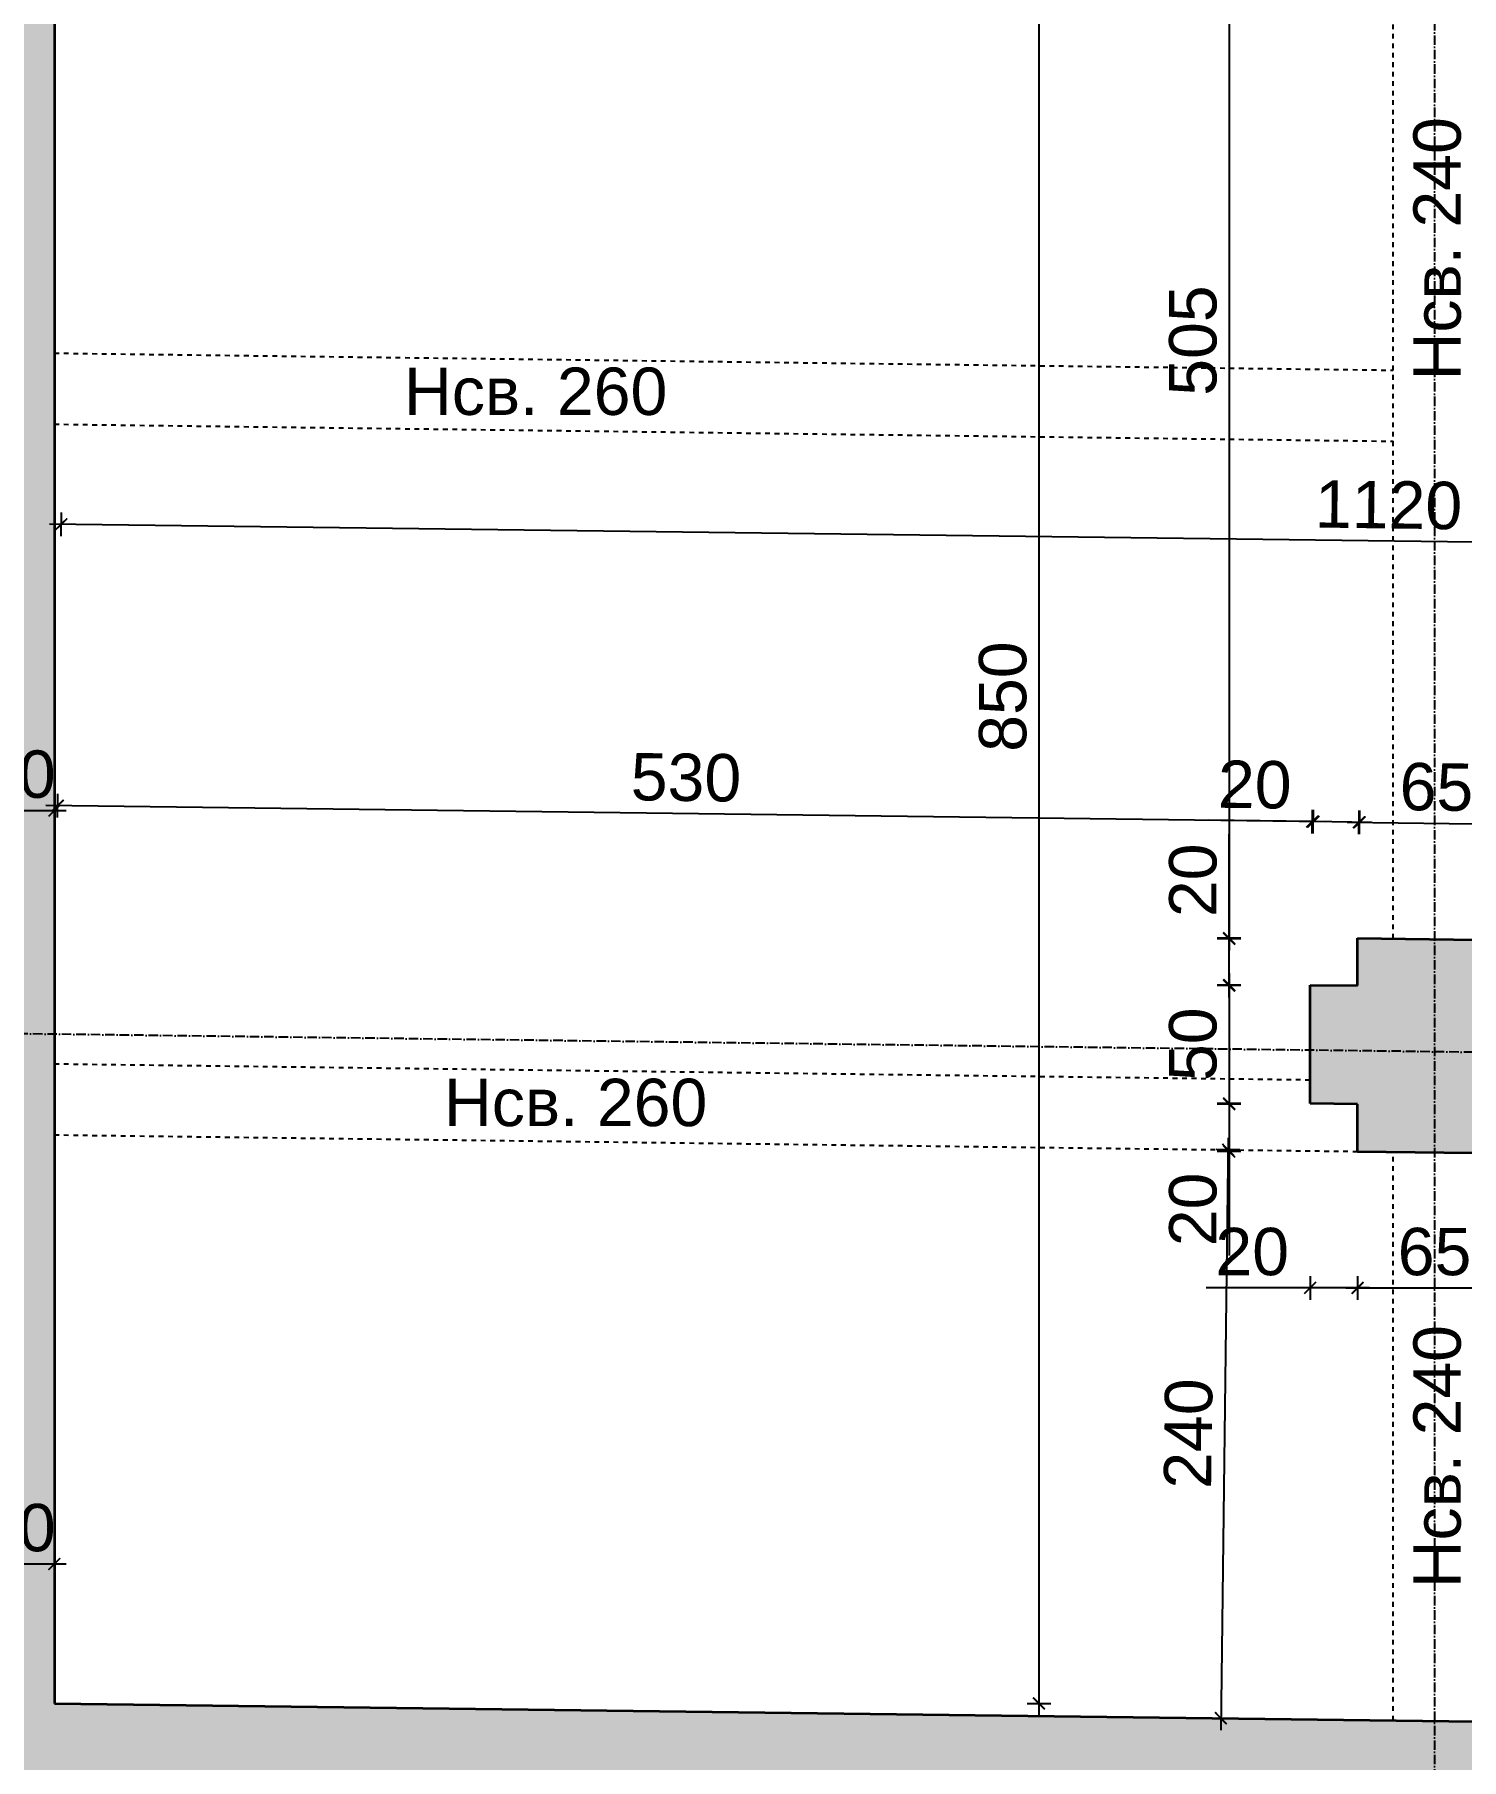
# Model space of a CAD drawing. Header units: inches. Extents: x -72385 to 39588, y -6525 to 66685.
# Drawn here: x -50176 to -49573, y 30176 to 30905 of the extents above; entities that cross this region are included whole.
import ezdxf

# ---------------------------------------------------------------- set-up
doc = ezdxf.new("R2010")
doc.units = ezdxf.units.IN
doc.header["$MEASUREMENT"] = 0
doc.linetypes.add('DashDot', pattern=[0.6, 0.4, -0.1, 0, -0.1])
doc.linetypes.add('Hidden', pattern=[0.4, 0.2, -0.2])
for name, color, linetype, lineweight in [('Надписи Hсв', 252, 'Continuous', 25), ('Надписи коти вътрешни', 252, 'Continuous', 25), ('Оси', 252, 'DashDot', 25), ('Пунктир', 253, 'Hidden', 25), ('Разрезни линии', 7, 'Continuous', 35), ('Щрих стени', 254, 'Continuous', 25)]:
    doc.layers.add(name, color=color, linetype=linetype, lineweight=lineweight)
doc.styles.add('Arial Regular', font='arial.ttf')
doc.styles.get("Standard").update_dxf_attribs({"font": 'arial.ttf'})
doc.dimstyles.new('Annotative', dxfattribs={"dimscale": 0, "dimtxt": 20, "dimasz": 5, "dimexe": 5, "dimexo": 5, "dimgap": 5, "dimtad": 1, "dimdec": 0, "dimzin": 0, "dimdsep": 46, "dimtxsty": 'Standard', "dimblk": 'ARCHTICK', "dimcen": 5, "dimdle": 5, "dimadec": 0, "dimazin": 0, "dimtfac": 1, "dimtdec": 0, "dimtofl": 0, "dimtmove": 0, "dimatfit": 3, "dimldrblk": 'ARCHTICK', "dimfxl": 5, "dimfxlon": 1, "dimtolj": 1, "dimtzin": 0, "dimarcsym": 1})

# ---------------------------------------------------------------- blocks, each defined once
blk = doc.blocks.new('_ArchTick')
at = {"color": 0, "linetype": 'ByBlock', "const_width": 0.15}
blk.add_lwpolyline([(-0.5, -0.5), (0.5, 0.5)], dxfattribs=at)
blk = doc.blocks.new('*D4245')
at = {"layer": 'Defpoints', "color": 0, "ltscale": 50, "transparency": 16777216}
for p in [(-51367.34, 30185.32), (-47202.34, 30132.3), (-47203.44, 30045.66)]:
    blk.add_point(p, dxfattribs=at)
at = {"layer": 'Надписи коти вътрешни', "color": 0, "lineweight": -2, "ltscale": 50, "transparency": 16777216}
for p, q in [((-51368.38, 30103.68), (-51368.5, 30093.68)), ((-51373.44, 30098.74), (-47198.44, 30045.59)), ((-47203.38, 30050.66), (-47203.5, 30040.66))]:
    blk.add_line(p, q, dxfattribs=at)
at = {"layer": 'Надписи коти вътрешни', "color": 0, "lineweight": -2, "ltscale": 50, "transparency": 16777216, "xscale": 5, "yscale": 5, "zscale": 5}
for p, rotation in [((-51368.44, 30098.68), 179.2706286525389), ((-47203.44, 30045.66), 359.2706286525388)]:
    blk.add_blockref('_ArchTick', p, dxfattribs=dict(at, rotation=rotation))
at = {"layer": 'Надписи коти вътрешни', "color": 0, "ltscale": 50, "transparency": 16777216, "insert": (-49285.75, 30087.38), "char_height": 20, "attachment_point": 5, "rotation": 359.27063}
blk.add_mtext('\\A1;4165', dxfattribs=at)
blk = doc.blocks.new('*D132')
at = {"layer": 'Defpoints', "color": 0, "ltscale": 50, "transparency": 16777216}
for p in [(-49617.34, 30433.06), (-49552.34, 30432.23), (-49552.34, 30375.46)]:
    blk.add_point(p, dxfattribs=at)
at = {"layer": 'Надписи коти вътрешни', "color": 0, "lineweight": -2, "ltscale": 50, "transparency": 16777216}
for p, q in [((-49617.34, 30380.46), (-49617.34, 30370.46)), ((-49552.34, 30380.46), (-49552.34, 30370.46)), ((-49622.34, 30375.46), (-49547.34, 30375.46))]:
    blk.add_line(p, q, dxfattribs=at)
at = {"layer": 'Надписи коти вътрешни', "color": 0, "lineweight": -2, "ltscale": 50, "transparency": 16777216, "xscale": 5, "yscale": 5, "zscale": 5, "rotation": 180}
blk.add_blockref('_ArchTick', (-49617.34, 30375.46), dxfattribs=at)
at = {"layer": 'Надписи коти вътрешни', "color": 0, "lineweight": -2, "ltscale": 50, "transparency": 16777216, "xscale": 5, "yscale": 5, "zscale": 5}
blk.add_blockref('_ArchTick', (-49552.34, 30375.46), dxfattribs=at)
at = {"layer": 'Надписи коти вътрешни', "color": 0, "ltscale": 50, "transparency": 16777216, "insert": (-49584.84, 30390.67), "char_height": 20, "attachment_point": 5}
blk.add_mtext('\\A1;65', dxfattribs=at)
blk = doc.blocks.new('*D133')
at = {"layer": 'Defpoints', "color": 0, "ltscale": 50, "transparency": 16777216}
for p in [(-49637.34, 30503.32), (-49671.53, 30453.32), (-49637.34, 30453.32)]:
    blk.add_point(p, dxfattribs=at)
at = {"layer": 'Надписи коти вътрешни', "color": 0, "lineweight": -2, "ltscale": 50, "transparency": 16777216}
for p, q in [((-49671.53, 30508.32), (-49671.53, 30448.32)), ((-49666.53, 30503.32), (-49676.53, 30503.32)), ((-49666.53, 30453.32), (-49676.53, 30453.32))]:
    blk.add_line(p, q, dxfattribs=at)
at = {"layer": 'Надписи коти вътрешни', "color": 0, "lineweight": -2, "ltscale": 50, "transparency": 16777216, "xscale": 5, "yscale": 5, "zscale": 5}
for p, rotation in [((-49671.53, 30503.32), 90), ((-49671.53, 30453.32), 270)]:
    blk.add_blockref('_ArchTick', p, dxfattribs=dict(at, rotation=rotation))
at = {"layer": 'Надписи коти вътрешни', "color": 0, "ltscale": 50, "transparency": 16777216, "insert": (-49686.74, 30478.32), "char_height": 20, "attachment_point": 5, "rotation": 90}
blk.add_mtext('\\A1;50', dxfattribs=at)
blk = doc.blocks.new('*D134')
at = {"layer": 'Defpoints', "color": 0, "ltscale": 50, "transparency": 16777216}
for p in [(-49617.34, 30453.06), (-49671.53, 30433.06), (-49617.34, 30433.06)]:
    blk.add_point(p, dxfattribs=at)
at = {"layer": 'Надписи коти вътрешни', "color": 0, "lineweight": -2, "ltscale": 50, "transparency": 16777216}
for p, q in [((-49671.53, 30458.06), (-49671.53, 30433.06)), ((-49666.53, 30453.06), (-49676.53, 30453.06)), ((-49666.53, 30433.06), (-49676.53, 30433.06)), ((-49671.53, 30433.06), (-49671.53, 30389.14))]:
    blk.add_line(p, q, dxfattribs=at)
at = {"layer": 'Надписи коти вътрешни', "color": 0, "lineweight": -2, "ltscale": 50, "transparency": 16777216, "xscale": 5, "yscale": 5, "zscale": 5}
for p, rotation in [((-49671.53, 30453.06), 90), ((-49671.53, 30433.06), 270)]:
    blk.add_blockref('_ArchTick', p, dxfattribs=dict(at, rotation=rotation))
at = {"layer": 'Надписи коти вътрешни', "color": 0, "ltscale": 50, "transparency": 16777216, "insert": (-49686.74, 30408.6), "char_height": 20, "attachment_point": 5, "rotation": 90}
blk.add_mtext('\\A1;20', dxfattribs=at)
blk = doc.blocks.new('*D135')
at = {"layer": 'Defpoints', "color": 0, "ltscale": 50, "transparency": 16777216}
for p in [(-49671.53, 30523.07), (-49617.08, 30523.07), (-49617.34, 30503.07)]:
    blk.add_point(p, dxfattribs=at)
at = {"layer": 'Надписи коти вътрешни', "color": 0, "lineweight": -2, "ltscale": 50, "transparency": 16777216}
for p, q in [((-49671.53, 30523.07), (-49671.53, 30566.99)), ((-49666.53, 30523.07), (-49676.53, 30523.07)), ((-49671.53, 30498.07), (-49671.53, 30523.07)), ((-49666.53, 30503.07), (-49676.53, 30503.07))]:
    blk.add_line(p, q, dxfattribs=at)
at = {"layer": 'Надписи коти вътрешни', "color": 0, "lineweight": -2, "ltscale": 50, "transparency": 16777216, "xscale": 5, "yscale": 5, "zscale": 5}
for p, rotation in [((-49671.53, 30523.07), 90), ((-49671.53, 30503.07), 270)]:
    blk.add_blockref('_ArchTick', p, dxfattribs=dict(at, rotation=rotation))
at = {"layer": 'Надписи коти вътрешни', "color": 0, "ltscale": 50, "transparency": 16777216, "insert": (-49686.74, 30547.53), "char_height": 20, "attachment_point": 5, "rotation": 90}
blk.add_mtext('\\A1;20', dxfattribs=at)
blk = doc.blocks.new('*D136')
at = {"layer": 'Defpoints', "color": 0, "ltscale": 50, "transparency": 16777216}
for p in [(-49636.46, 30572.31), (-49637.34, 30503.32), (-49617.34, 30503.07)]:
    blk.add_point(p, dxfattribs=at)
at = {"layer": 'Надписи коти вътрешни', "color": 0, "lineweight": -2, "ltscale": 50, "transparency": 16777216}
for p, q in [((-49636.46, 30572.31), (-49680.38, 30572.86)), ((-49636.52, 30567.31), (-49636.4, 30577.31)), ((-49616.52, 30567.05), (-49616.4, 30577.05)), ((-49611.46, 30571.99), (-49636.46, 30572.31))]:
    blk.add_line(p, q, dxfattribs=at)
at = {"layer": 'Надписи коти вътрешни', "color": 0, "lineweight": -2, "ltscale": 50, "transparency": 16777216, "xscale": 5, "yscale": 5, "zscale": 5}
for p, rotation in [((-49636.46, 30572.31), 179.2706286525566), ((-49616.46, 30572.05), 359.2706286525566)]:
    blk.add_blockref('_ArchTick', p, dxfattribs=dict(at, rotation=rotation))
at = {"layer": 'Надписи коти вътрешни', "color": 0, "ltscale": 50, "transparency": 16777216, "insert": (-49660.72, 30587.83), "char_height": 20, "attachment_point": 5, "rotation": 359.27063}
blk.add_mtext('\\A1;20', dxfattribs=at)
blk = doc.blocks.new('*D137')
at = {"layer": 'Defpoints', "color": 0, "ltscale": 50, "transparency": 16777216}
for p in [(-49551.71, 30571.23), (-49617.34, 30523.07), (-49552.34, 30522.24)]:
    blk.add_point(p, dxfattribs=at)
at = {"layer": 'Надписи коти вътрешни', "color": 0, "lineweight": -2, "ltscale": 50, "transparency": 16777216}
for p, q in [((-49616.78, 30567.05), (-49616.65, 30577.05)), ((-49551.78, 30566.23), (-49551.65, 30576.23)), ((-49621.71, 30572.12), (-49546.71, 30571.16))]:
    blk.add_line(p, q, dxfattribs=at)
at = {"layer": 'Надписи коти вътрешни', "color": 0, "lineweight": -2, "ltscale": 50, "transparency": 16777216, "xscale": 5, "yscale": 5, "zscale": 5}
for p, rotation in [((-49616.71, 30572.05), 179.270628652543), ((-49551.71, 30571.23), 359.2706286525431)]:
    blk.add_blockref('_ArchTick', p, dxfattribs=dict(at, rotation=rotation))
at = {"layer": 'Надписи коти вътрешни', "color": 0, "ltscale": 50, "transparency": 16777216, "insert": (-49584.02, 30586.85), "char_height": 20, "attachment_point": 5, "rotation": 359.27063}
blk.add_mtext('\\A1;65', dxfattribs=at)
blk = doc.blocks.new('*D138')
at = {"layer": 'Defpoints', "color": 0, "ltscale": 50, "transparency": 16777216}
for p in [(-49637.34, 30453.32), (-49617.34, 30453.06), (-49637.34, 30375.46)]:
    blk.add_point(p, dxfattribs=at)
at = {"layer": 'Надписи коти вътрешни', "color": 0, "lineweight": -2, "ltscale": 50, "transparency": 16777216}
for p, q in [((-49637.34, 30380.46), (-49637.34, 30370.46)), ((-49617.34, 30380.46), (-49617.34, 30370.46)), ((-49637.34, 30375.46), (-49681.26, 30375.46)), ((-49612.34, 30375.46), (-49637.34, 30375.46))]:
    blk.add_line(p, q, dxfattribs=at)
at = {"layer": 'Надписи коти вътрешни', "color": 0, "lineweight": -2, "ltscale": 50, "transparency": 16777216, "xscale": 5, "yscale": 5, "zscale": 5, "rotation": 180}
blk.add_blockref('_ArchTick', (-49637.34, 30375.46), dxfattribs=at)
at = {"layer": 'Надписи коти вътрешни', "color": 0, "lineweight": -2, "ltscale": 50, "transparency": 16777216, "xscale": 5, "yscale": 5, "zscale": 5}
blk.add_blockref('_ArchTick', (-49617.34, 30375.46), dxfattribs=at)
at = {"layer": 'Надписи коти вътрешни', "color": 0, "ltscale": 50, "transparency": 16777216, "insert": (-49661.8, 30390.67), "char_height": 20, "attachment_point": 5}
blk.add_mtext('\\A1;20', dxfattribs=at)
blk = doc.blocks.new('*D141')
at = {"layer": 'Defpoints', "color": 0, "ltscale": 50, "transparency": 16777216}
for p in [(-49639.43, 31027.92), (-49671.53, 30522.88), (-49639.43, 30522.88)]:
    blk.add_point(p, dxfattribs=at)
at = {"layer": 'Надписи коти вътрешни', "color": 0, "lineweight": -2, "ltscale": 50, "transparency": 16777216}
for p, q in [((-49671.53, 31032.92), (-49671.53, 30517.88)), ((-49666.53, 31027.92), (-49676.53, 31027.92)), ((-49666.53, 30522.88), (-49676.53, 30522.88))]:
    blk.add_line(p, q, dxfattribs=at)
at = {"layer": 'Надписи коти вътрешни', "color": 0, "lineweight": -2, "ltscale": 50, "transparency": 16777216, "xscale": 5, "yscale": 5, "zscale": 5}
for p, rotation in [((-49671.53, 31027.92), 90), ((-49671.53, 30522.88), 270)]:
    blk.add_blockref('_ArchTick', p, dxfattribs=dict(at, rotation=rotation))
at = {"layer": 'Надписи коти вътрешни', "color": 0, "ltscale": 50, "transparency": 16777216, "insert": (-49686.74, 30775.4), "char_height": 20, "attachment_point": 5, "rotation": 90}
blk.add_mtext('\\A1;505', dxfattribs=at)
blk = doc.blocks.new('*D142')
at = {"layer": 'Defpoints', "color": 0, "ltscale": 50, "transparency": 16777216}
for p in [(-49617.34, 30433.06), (-49675.03, 30193.78), (-49620.39, 30193.08)]:
    blk.add_point(p, dxfattribs=at)
at = {"layer": 'Надписи коти вътрешни', "color": 0, "lineweight": -2, "ltscale": 50, "transparency": 16777216}
for p, q in [((-49671.91, 30438.76), (-49675.1, 30188.78)), ((-49666.98, 30433.69), (-49676.98, 30433.82)), ((-49670.03, 30193.71), (-49680.03, 30193.84))]:
    blk.add_line(p, q, dxfattribs=at)
at = {"layer": 'Надписи коти вътрешни', "color": 0, "lineweight": -2, "ltscale": 50, "transparency": 16777216, "xscale": 5, "yscale": 5, "zscale": 5}
for p, rotation in [((-49671.98, 30433.76), 89.27062865253885), ((-49675.03, 30193.78), 269.2706286525388)]:
    blk.add_blockref('_ArchTick', p, dxfattribs=dict(at, rotation=rotation))
at = {"layer": 'Надписи коти вътрешни', "color": 0, "ltscale": 50, "transparency": 16777216, "insert": (-49688.72, 30313.96), "char_height": 20, "attachment_point": 5, "rotation": 89.27063}
blk.add_mtext('\\A1;240', dxfattribs=at)
blk = doc.blocks.new('*D143')
at = {"layer": 'Defpoints', "color": 0, "ltscale": 50, "transparency": 16777216}
for p in [(-50165.95, 30579.05), (-50167.34, 30470.07), (-49637.34, 30463.32)]:
    blk.add_point(p, dxfattribs=at)
at = {"layer": 'Надписи коти вътрешни', "color": 0, "lineweight": -2, "ltscale": 50, "transparency": 16777216}
for p, q in [((-50166.01, 30574.05), (-50165.89, 30584.05)), ((-49630.95, 30572.24), (-50170.95, 30579.11)), ((-49636.01, 30567.3), (-49635.89, 30577.3))]:
    blk.add_line(p, q, dxfattribs=at)
at = {"layer": 'Надписи коти вътрешни', "color": 0, "lineweight": -2, "ltscale": 50, "transparency": 16777216, "xscale": 5, "yscale": 5, "zscale": 5}
for p, rotation in [((-50165.95, 30579.05), 179.2706286525392), ((-49635.95, 30572.3), 359.2706286525392)]:
    blk.add_blockref('_ArchTick', p, dxfattribs=dict(at, rotation=rotation))
at = {"layer": 'Надписи коти вътрешни', "color": 0, "ltscale": 50, "transparency": 16777216, "insert": (-49900.76, 30590.89), "char_height": 20, "attachment_point": 5, "rotation": 359.27063}
blk.add_mtext('\\A1;530', dxfattribs=at)
blk = doc.blocks.new('*D144')
at = {"layer": 'Defpoints', "color": 0, "ltscale": 50, "transparency": 16777216}
for p in [(-50167.34, 31050.11), (-50167.34, 30200.04), (-49751.8, 30200.04)]:
    blk.add_point(p, dxfattribs=at)
at = {"layer": 'Надписи коти вътрешни', "color": 0, "lineweight": -2, "ltscale": 50, "transparency": 16777216}
for p, q in [((-49751.8, 31055.11), (-49751.8, 30195.04)), ((-49756.8, 31050.11), (-49746.8, 31050.11)), ((-49756.8, 30200.04), (-49746.8, 30200.04))]:
    blk.add_line(p, q, dxfattribs=at)
at = {"layer": 'Надписи коти вътрешни', "color": 0, "lineweight": -2, "ltscale": 50, "transparency": 16777216, "xscale": 5, "yscale": 5, "zscale": 5}
for p, rotation in [((-49751.8, 31050.11), 90), ((-49751.8, 30200.04), 270)]:
    blk.add_blockref('_ArchTick', p, dxfattribs=dict(at, rotation=rotation))
at = {"layer": 'Надписи коти вътрешни', "color": 0, "ltscale": 50, "transparency": 16777216, "insert": (-49767.01, 30625.08), "char_height": 20, "attachment_point": 5, "rotation": 90}
blk.add_mtext('\\A1;850', dxfattribs=at)
blk = doc.blocks.new('*D4073')
at = {"layer": 'Defpoints', "color": 0, "ltscale": 50, "transparency": 16777216}
for p in [(-50164.44, 30697.86), (-50167.34, 30470.07), (-49047.34, 30455.81)]:
    blk.add_point(p, dxfattribs=at)
at = {"layer": 'Надписи коти вътрешни', "color": 0, "lineweight": -2, "ltscale": 50, "transparency": 16777216}
for p, q in [((-49039.44, 30683.54), (-50169.44, 30697.92)), ((-50164.5, 30692.86), (-50164.37, 30702.86)), ((-49044.5, 30678.6), (-49044.37, 30688.6))]:
    blk.add_line(p, q, dxfattribs=at)
at = {"layer": 'Надписи коти вътрешни', "color": 0, "lineweight": -2, "ltscale": 50, "transparency": 16777216, "xscale": 5, "yscale": 5, "zscale": 5}
for p, rotation in [((-50164.44, 30697.86), 179.2706286525388), ((-49044.44, 30683.6), 359.2706286525388)]:
    blk.add_blockref('_ArchTick', p, dxfattribs=dict(at, rotation=rotation))
at = {"layer": 'Надписи коти вътрешни', "color": 0, "ltscale": 50, "transparency": 16777216, "insert": (-49604.24, 30705.94), "char_height": 20, "attachment_point": 5, "rotation": 359.27063}
blk.add_mtext('\\A1;1120', dxfattribs=at)
blk = doc.blocks.new('*D7096')
at = {"layer": 'Defpoints', "color": 0, "ltscale": 10, "transparency": 16777216}
for p in [(-50167.34, 30258.91), (-50197.34, 30212.93), (-50167.34, 30212.93)]:
    blk.add_point(p, dxfattribs=at)
at = {"layer": 'Надписи коти вътрешни', "color": 0, "lineweight": -2, "ltscale": 10, "transparency": 16777216}
for p, q in [((-50197.34, 30253.91), (-50197.34, 30263.91)), ((-50167.34, 30253.91), (-50167.34, 30263.91)), ((-50202.34, 30258.91), (-50162.34, 30258.91))]:
    blk.add_line(p, q, dxfattribs=at)
at = {"layer": 'Надписи коти вътрешни', "color": 0, "lineweight": -2, "ltscale": 10, "transparency": 16777216, "xscale": 5, "yscale": 5, "zscale": 5, "rotation": 180}
blk.add_blockref('_ArchTick', (-50197.34, 30258.91), dxfattribs=at)
at = {"layer": 'Надписи коти вътрешни', "color": 0, "lineweight": -2, "ltscale": 10, "transparency": 16777216, "xscale": 5, "yscale": 5, "zscale": 5}
blk.add_blockref('_ArchTick', (-50167.34, 30258.91), dxfattribs=at)
at = {"layer": 'Надписи коти вътрешни', "color": 0, "ltscale": 10, "transparency": 16777216, "insert": (-50182.34, 30274.13), "char_height": 20, "attachment_point": 5}
blk.add_mtext('\\A1;30', dxfattribs=at)
blk = doc.blocks.new('*D7098')
at = {"layer": 'Defpoints', "color": 0, "ltscale": 10, "transparency": 16777216}
for p in [(-50167.34, 30576.99), (-50197.34, 30530.45), (-50167.34, 30530.45)]:
    blk.add_point(p, dxfattribs=at)
at = {"layer": 'Надписи коти вътрешни', "color": 0, "lineweight": -2, "ltscale": 10, "transparency": 16777216}
for p, q in [((-50197.34, 30571.99), (-50197.34, 30581.99)), ((-50167.34, 30571.99), (-50167.34, 30581.99)), ((-50202.34, 30576.99), (-50162.34, 30576.99))]:
    blk.add_line(p, q, dxfattribs=at)
at = {"layer": 'Надписи коти вътрешни', "color": 0, "lineweight": -2, "ltscale": 10, "transparency": 16777216, "xscale": 5, "yscale": 5, "zscale": 5, "rotation": 180}
blk.add_blockref('_ArchTick', (-50197.34, 30576.99), dxfattribs=at)
at = {"layer": 'Надписи коти вътрешни', "color": 0, "lineweight": -2, "ltscale": 10, "transparency": 16777216, "xscale": 5, "yscale": 5, "zscale": 5}
blk.add_blockref('_ArchTick', (-50167.34, 30576.99), dxfattribs=at)
at = {"layer": 'Надписи коти вътрешни', "color": 0, "ltscale": 10, "transparency": 16777216, "insert": (-50182.34, 30592.21), "char_height": 20, "attachment_point": 5}
blk.add_mtext('\\A1;30', dxfattribs=at)

msp = doc.modelspace()

# ---------------------------------------------------------------- hatches: boundary and pattern name
at = {"layer": 'Щрих стени', "ltscale": 10}
h = msp.add_hatch(color=256, dxfattribs=at)
h.dxf.hatch_style = 1
h.paths.add_polyline_path([(-50167.34, 31065.12), (-50134.82, 31064.7), (-50134.38, 31099.7), (-50234.39, 31100.97), (-50234.84, 31065.98), (-50202.34, 31065.56), (-50202.34, 31035.56), (-50197.34, 31035.5), (-50197.34, 30530.45), (-50232.34, 30530.9), (-50232.34, 30470.89), (-50752.34, 30477.51), (-50752.34, 30537.52), (-50817.34, 30538.35), (-50817.34, 30478.34), (-51347.34, 30485.09), (-51347.34, 30540.09), (-51367.34, 30540.35), (-51367.34, 30552.85), (-51397.34, 30552.85), (-51397.34, 30540.73), (-51402.34, 30540.79), (-51402.34, 30513.29), (-51416.96, 30513.48), (-51417.34, 30483.48), (-51397.34, 30483.23), (-51397.34, 30175.7), (-51367.34, 30175.7), (-51367.34, 30185.32), (-51222.34, 30183.47), (-51221.96, 30213.47), (-51367.34, 30215.32), (-51367.34, 30455.34), (-51097.34, 30451.9), (-51097.34, 30211.88), (-51121.96, 30212.2), (-51122.34, 30182.2), (-51042.34, 30181.18), (-51041.96, 30211.18), (-51067.34, 30211.5), (-51067.34, 30451.52), (-50797.34, 30448.08), (-50797.34, 30208.06), (-50941.96, 30209.91), (-50942.34, 30179.91), (-50667.34, 30176.41), (-50666.96, 30206.4), (-50767.34, 30207.68), (-50767.34, 30447.7), (-50497.34, 30444.26), (-50497.34, 30359.26), (-50467.34, 30359.26), (-50467.34, 30431.38), (-50197.34, 30427.94), (-50197.34, 30212.93), (-50467.34, 30216.36), (-50467.34, 30289.25), (-50497.34, 30289.25), (-50497.34, 30204.25), (-50566.96, 30205.13), (-50567.34, 30175.13), (-47202.34, 30132.3), (-47202.34, 30057.29), (-47139.84, 30057.29), (-47139.84, 30131.5), (-46899.84, 30128.44), (-46899.46, 30158.44), (-46924.84, 30158.77), (-46924.84, 30229.15), (-46954.84, 30229.15), (-46954.84, 30159.15), (-47139.84, 30161.5), (-47139.84, 30232.3), (-47202.34, 30232.3), (-47202.34, 30162.3), (-49017.34, 30185.4), (-49017.34, 30225.79), (-49047.34, 30225.79), (-49047.34, 30185.79), (-50167.34, 30200.04)])
h.paths.add_polyline_path([(-50434.38, 31103.52), (-50534.39, 31104.79), (-50534.84, 31069.79), (-50434.82, 31068.52)])
h.paths.add_polyline_path([(-50734.38, 31107.34), (-50834.39, 31108.61), (-50834.84, 31073.61), (-50802.34, 31073.2), (-50802.34, 31043.2), (-50767.34, 31042.75), (-50767.34, 31072.75), (-50734.82, 31072.34)])
h.paths.add_polyline_path([(-51034.38, 31111.16), (-51134.39, 31112.43), (-51134.84, 31077.43), (-51034.82, 31076.16)])
h = msp.add_hatch(color=256, dxfattribs=at)
h.dxf.hatch_style = 1
h.paths.add_polyline_path([(-46804.39, 31057.31), (-46904.39, 31058.58), (-46904.84, 31023.58), (-46804.84, 31022.31)])
h.paths.add_polyline_path([(-47104.39, 31061.13), (-47234.39, 31062.78), (-47234.84, 31027.78), (-47202.34, 31027.37), (-47202.34, 30732.34), (-47431.96, 30735.27), (-47432.34, 30705.27), (-47202.34, 30702.34), (-47202.34, 30642.34), (-47139.84, 30642.34), (-47139.84, 30996.57), (-47137.34, 30996.54), (-47137.34, 31026.54), (-47104.84, 31026.13)])
h.paths.add_polyline_path([(-47434.39, 31065.33), (-47566.89, 31067.01), (-47567.34, 31032.02), (-47567.34, 30612.04), (-47537.34, 30612.04), (-47537.34, 30706.61), (-47512.34, 30706.29), (-47511.96, 30736.29), (-47537.34, 30736.61), (-47537.34, 31031.63), (-47434.84, 31030.33)], flags=17)
h.paths.add_polyline_path([(-47766.88, 31069.56), (-47834.39, 31070.42), (-47834.84, 31035.42), (-47802.34, 31035.01), (-47802.34, 31005.01), (-47767.34, 31004.56), (-47767.34, 31034.56)], flags=17)
h.paths.add_polyline_path([(-48034.39, 31072.96), (-48134.39, 31074.24), (-48134.84, 31039.24), (-48034.84, 31037.97)], flags=17)
h.paths.add_polyline_path([(-48334.39, 31076.78), (-48434.39, 31078.06), (-48434.84, 31043.06), (-48402.34, 31042.65), (-48402.34, 31012.64), (-48367.34, 31012.2), (-48367.34, 31042.2), (-48334.84, 31041.79)], flags=17)
h.paths.add_polyline_path([(-48634.39, 31080.6), (-48761.72, 31082.22), (-48762.16, 31047.23), (-48757.34, 31047.17), (-48757.34, 30777.14), (-48727.34, 30777.14), (-48727.34, 30791.76), (-48622.34, 30790.43), (-48622.34, 30650.41), (-48727.34, 30651.75), (-48727.34, 30697.14), (-48757.34, 30697.14), (-48757.34, 30652.13), (-48807.34, 30652.77), (-48807.72, 30622.77), (-48639.84, 30620.63), (-48639.84, 30450.62), (-48982.34, 30454.98), (-48982.34, 30515.81), (-49047.34, 30515.81), (-49047.34, 30385.8), (-49017.34, 30385.8), (-49017.34, 30425.42), (-47202.34, 30402.32), (-47202.34, 30392.32), (-47139.84, 30392.32), (-47139.84, 30444.03), (-47109.84, 30443.64), (-47109.84, 30473.65), (-47139.84, 30474.03), (-47139.84, 30542.33), (-47202.34, 30542.33), (-47202.34, 30432.32), (-47537.34, 30436.58), (-47537.34, 30512.04), (-47567.34, 30512.04), (-47567.34, 30436.97), (-47752.34, 30439.32), (-47752.34, 30504.33), (-47817.34, 30505.15), (-47817.34, 30470.15), (-47837.34, 30470.41), (-47837.34, 30440.4), (-48352.34, 30446.96), (-48352.34, 30511.97), (-48417.34, 30512.79), (-48417.34, 30447.79), (-48609.84, 30450.24), (-48609.84, 30820.27), (-48727.34, 30821.76), (-48727.34, 31046.78), (-48634.84, 31045.61)])
h.paths.add_polyline_path([(-48887.34, 30653.79), (-48967.34, 30654.81), (-48967.34, 31049.84), (-48962.15, 31049.77), (-48961.7, 31084.77), (-49034.39, 31085.7), (-49034.84, 31050.7), (-49022.34, 31050.54), (-49022.34, 31020.54), (-48997.34, 31020.22), (-48997.34, 30655.19), (-49047.34, 30655.82), (-49047.34, 30615.82), (-48982.34, 30615.82), (-48982.34, 30624.99), (-48887.72, 30623.79)])
h.paths.add_polyline_path([(-49234.38, 31088.24), (-49334.39, 31089.51), (-49334.84, 31054.52), (-49234.82, 31053.24)])
h.paths.add_polyline_path([(-49534.38, 31092.06), (-49634.39, 31093.33), (-49634.84, 31058.34), (-49602.34, 31057.92), (-49602.34, 31027.92), (-49567.34, 31027.47), (-49567.34, 31057.48), (-49534.82, 31057.06)])
h.paths.add_polyline_path([(-49834.38, 31095.88), (-49934.39, 31097.15), (-49934.84, 31062.16), (-49834.82, 31060.88)])
h.paths.add_polyline_path([(-49552.34, 30522.24), (-49617.34, 30523.07), (-49617.34, 30503.07), (-49637.34, 30503.32), (-49637.34, 30453.32), (-49617.34, 30453.06), (-49617.34, 30433.06), (-49552.34, 30432.23)])

# ---------------------------------------------------------------- linework, layer by layer
at = {"layer": 'Оси', "ltscale": 10}
for p, q in [((-49584.84, 31575.24), (-49584.84, 28775.02)), ((-39839.84, 30351.09), (-52799.84, 30516.08))]:
    msp.add_line(p, q, dxfattribs=at)
at = {"layer": 'Пунктир', "ltscale": 10}
for p, q in [((-49602.34, 30522.88), (-49602.34, 31027.92)), ((-50167.34, 30770.09), (-49602.34, 30762.9)), ((-50167.34, 30740.09), (-49602.34, 30732.9)), ((-50167.34, 30470.07), (-49637.34, 30463.32)), ((-50167.34, 30440.06), (-49617.34, 30433.06)), ((-49602.34, 30192.85), (-49602.34, 30432.87))]:
    msp.add_line(p, q, dxfattribs=at)
at = {"layer": 'Разрезни линии', "ltscale": 50}
for p, q in [((-50167.34, 31065.12), (-50167.34, 30200.04)), ((-49617.34, 30523.07), (-49552.34, 30522.24)), ((-49617.34, 30503.07), (-49617.34, 30523.07)), ((-49637.34, 30503.32), (-49617.34, 30503.07)), ((-49637.34, 30453.32), (-49637.34, 30503.32)), ((-49617.34, 30453.06), (-49637.34, 30453.32)), ((-49617.34, 30433.06), (-49617.34, 30453.06)), ((-49617.34, 30433.06), (-49552.34, 30432.23)), ((-50167.34, 30200.04), (-49047.34, 30185.79))]:
    msp.add_line(p, q, dxfattribs=at)

# ---------------------------------------------------------------- texts
at = {"layer": 'Надписи Hсв', "ltscale": 100, "char_height": 20, "width": 180.4891, "attachment_point": 1, "rotation": 90, "style": 'Arial Regular'}
for insert in [(-49593.78, 30758.6), (-49593.78, 30248.65)]:
    msp.add_mtext('Hсв. 240', dxfattribs=dict(at, insert=insert))
at = {"layer": 'Надписи Hсв', "ltscale": 100, "char_height": 20, "width": 180.4891, "attachment_point": 1, "style": 'Arial Regular'}
for insert in [(-50019.77, 30764), (-50002.9, 30463.76)]:
    msp.add_mtext('Hсв. 260', dxfattribs=dict(at, insert=insert))

# ---------------------------------------------------------------- dimensions: what is measured, and where the dimension line sits
at = {"layer": 'Надписи коти вътрешни', "ltscale": 50}
for base, p1, p2, picture, middle in [((-49751.8, 30200.04), (-50167.34, 31050.11), (-50167.34, 30200.04), '*D144', (-49767.01, 30625.08)), ((-49671.53, 30522.88), (-49639.43, 31027.92), (-49639.43, 30522.88), '*D141', (-49686.74, 30775.4)), ((-49671.53, 30523.07), (-49617.34, 30503.07), (-49617.08, 30523.07), '*D135', (-49686.74, 30547.53)), ((-49671.53, 30453.32), (-49637.34, 30503.32), (-49637.34, 30453.32), '*D133', (-49686.74, 30478.32)), ((-49671.53, 30433.06), (-49617.34, 30453.06), (-49617.34, 30433.06), '*D134', (-49686.74, 30408.6))]:
    dim = msp.add_linear_dim(base=base, p1=p1, p2=p2, angle=90, dimstyle='Annotative', override={"dimscale": 0, "dimtix": 0, "dimtofl": 0, "dimtmove": 0, "dimatfit": 3}, dxfattribs=at)
    dim.commit()
    dim.dimension.update_dxf_attribs({"geometry": picture, "text_midpoint": middle})
for p1, p2, distance, picture, middle in [((-49047.34, 30455.81), (-50167.34, 30470.07), -227.81, '*D4073', (-49604.24, 30705.94)), ((-49637.34, 30463.32), (-50167.34, 30470.07), -108.99, '*D143', (-49900.76, 30590.89)), ((-49617.34, 30503.07), (-49637.34, 30503.32), -68.99, '*D136', (-49660.72, 30587.83)), ((-49617.34, 30523.07), (-49552.34, 30522.24), 48.99, '*D137', (-49584.02, 30586.85)), ((-49617.34, 30433.06), (-49620.39, 30193.08), -54.65, '*D142', (-49688.72, 30313.96)), ((-51367.34, 30185.32), (-47202.34, 30132.3), -86.65, '*D4245', (-49285.75, 30087.38))]:
    dim = msp.add_aligned_dim(p1=p1, p2=p2, distance=distance, dimstyle='Annotative', override={"dimscale": 0, "dimtix": 0, "dimtofl": 0, "dimtmove": 0, "dimatfit": 3}, dxfattribs=at)
    dim.commit()
    dim.dimension.update_dxf_attribs({"geometry": picture, "text_midpoint": middle})
at = {"layer": 'Надписи коти вътрешни', "ltscale": 10}
for base, p1, p2, picture, middle in [((-50167.34, 30576.99), (-50197.34, 30530.45), (-50167.34, 30530.45), '*D7098', (-50182.34, 30576.99)), ((-50167.34, 30258.91), (-50197.34, 30212.93), (-50167.34, 30212.93), '*D7096', (-50182.34, 30258.91))]:
    dim = msp.add_linear_dim(base=base, p1=p1, p2=p2, angle=0, dimstyle='Annotative', override={"dimscale": 0, "dimtix": 0, "dimtofl": 0, "dimtmove": 0, "dimatfit": 3}, dxfattribs=at)
    dim.commit()
    dim.dimension.update_dxf_attribs({"geometry": picture, "text_midpoint": middle, "dimtype": 129})
at = {"layer": 'Надписи коти вътрешни', "ltscale": 50}
for base, p1, p2, picture, middle in [((-49637.34, 30375.46), (-49617.34, 30453.06), (-49637.34, 30453.32), '*D138', (-49661.8, 30390.67)), ((-49552.34, 30375.46), (-49617.34, 30433.06), (-49552.34, 30432.23), '*D132', (-49584.84, 30390.67))]:
    dim = msp.add_linear_dim(base=base, p1=p1, p2=p2, dimstyle='Annotative', override={"dimscale": 0, "dimtix": 0, "dimtofl": 0, "dimtmove": 0, "dimatfit": 3}, dxfattribs=at)
    dim.commit()
    dim.dimension.update_dxf_attribs({"geometry": picture, "text_midpoint": middle})

doc.saveas('drawing.dxf')
